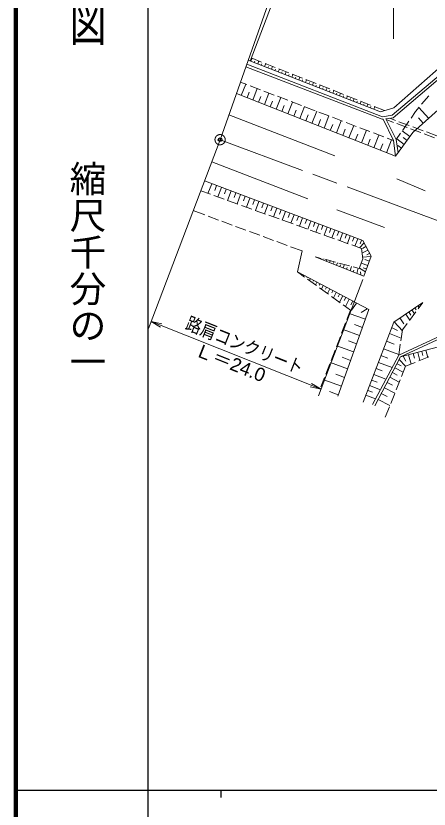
# Model space of a CAD drawing. Units: millimetres, scale not verified. Extents: x 40000 to 680000, y 20000 to 380000.
# Drawn here: x 40000 to 96420, y 202409 to 310749 of the extents above; entities that cross this region are included whole.
import ezdxf
from ezdxf.enums import TextEntityAlignment as Align

# ---------------------------------------------------------------- set-up
doc = ezdxf.new("R2010")
doc.units = ezdxf.units.MM
doc.header["$LTSCALE"] = 1000
doc.header["$PDMODE"] = 32
doc.header["$PDSIZE"] = 500
doc.linetypes.add('CHAIN', pattern=[18.5, 12, -1.5, 3.5, -1.5])
for name, color, linetype, lineweight in [('M-BMK', 2, 'CHAIN', 13), ('M-BMK-OTRS', 5, 'Continuous', 13), ('M-STR-HTXT', 7, 'Continuous', 13), ('M-TTL', 2, 'Continuous', 140), ('M-TTL-BAND', 7, 'Continuous', 25), ('M-WORK', 1, 'Continuous', 13)]:
    doc.layers.add(name, color=color, linetype=linetype, lineweight=lineweight)
doc.layers.add('M-OTRS', color=6, linetype='Continuous')
doc.styles.add('@ＭＳ ゴシック', font='')
doc.styles.add('ＭＳ Ｐゴシック', font='')
doc.styles.get('@ＭＳ ゴシック').set_extended_font_data('@MS Gothic')
doc.styles.get('ＭＳ Ｐゴシック').set_extended_font_data('MS PGothic')

# ---------------------------------------------------------------- blocks, each defined once
blk = doc.blocks.new('open_arrow')
at = {"color": 0, "linetype": 'Continuous', "lineweight": -2}
blk.add_lwpolyline([(7.5, 1.25), (0, 0), (7.5, -1.25)], dxfattribs=at)

msp = doc.modelspace()

# ---------------------------------------------------------------- linework, layer by layer
at = {"layer": 'M-BMK'}
msp.add_lwpolyline([(67881, 293839), (93392, 284336), (109651, 278311), (123193, 274294), (134001, 271727), (143277, 269905), (151766, 268455), (164448, 266962)], dxfattribs=at)
msp.add_circle((67881, 293839), 700, dxfattribs=at)
at = {"layer": 'M-BMK-OTRS'}
for q in [(81649, 332764), (58178, 268272)]:
    msp.add_line((67881, 293839), q, dxfattribs=at)
at = {"layer": 'M-OTRS'}
msp.add_point((67881, 293839), dxfattribs=at)
at = {"layer": 'M-STR-HTXT'}
for p, q in [((91551, 307598), (91551, 340609)), ((87349, 274752), (81307, 258834)), ((58549, 269250), (58101, 268069)), ((58456, 269004), (81662, 259769))]:
    msp.add_line(p, q, dxfattribs=at)
at = {"layer": 'M-TTL'}
msp.add_line((40000, 380000), (40000, 20000), dxfattribs=at)
at = {"layer": 'M-TTL-BAND'}
for p, q in [((58000, 370000), (58000, 20000)), ((40000, 205000), (579000, 205000)), ((68000, 205000), (68000, 204000))]:
    msp.add_line(p, q, dxfattribs=at)
at = {"layer": 'M-WORK'}
for p, q in [((77106, 318028), (71977, 304582)), ((72087, 304539), (72250, 304959)), ((73555, 304443), (72138, 305004)), ((72553, 304358), (72634, 304565)), ((73019, 304177), (73180, 304591)), ((73485, 303995), (73565, 304200)), ((73951, 303814), (74110, 304224)), ((75415, 303708), (74020, 304259)), ((74417, 303633), (74496, 303835)), ((74883, 303452), (75040, 303856)), ((75349, 303271), (75427, 303470)), ((75815, 303090), (75970, 303488)), ((77275, 302972), (75880, 303524)), ((76281, 302908), (76358, 303105)), ((76747, 302727), (76900, 303120)), ((77213, 302546), (77289, 302740)), ((77679, 302365), (77830, 302753)), ((79134, 302237), (77740, 302788)), ((78145, 302184), (78220, 302375)), ((78611, 302002), (78760, 302385)), ((71532, 301366), (70662, 301699)), ((70777, 299872), (71388, 301421)), ((73400, 300652), (71999, 301188)), ((79077, 301821), (79151, 302010)), ((79543, 301640), (79690, 302017)), ((80994, 301501), (79599, 302053)), ((80009, 301459), (80082, 301645)), ((80475, 301278), (80620, 301649)), ((80941, 301097), (81013, 301280)), ((81407, 300915), (81550, 301282)), ((82854, 300766), (81459, 301317)), ((71560, 299563), (71869, 300346)), ((72343, 299255), (72960, 300820)), ((75268, 299938), (73867, 300474)), ((73925, 298631), (74549, 300213)), ((81873, 300734), (81944, 300915)), ((82339, 300553), (82480, 300914)), ((82806, 300372), (82875, 300550)), ((83272, 300191), (83410, 300546)), ((84714, 300030), (83319, 300582)), ((83738, 300010), (83806, 300185)), ((84204, 299828), (84340, 300178)), ((73134, 298943), (73446, 299734)), ((74724, 298316), (75040, 299115)), ((75524, 298001), (76154, 299599)), ((77137, 299224), (75735, 299759)), ((79005, 298509), (77604, 299045)), ((84670, 299647), (84737, 299820)), ((85136, 299466), (85270, 299811)), ((86574, 299295), (85179, 299846)), ((85602, 299285), (85668, 299454)), ((86068, 299104), (86200, 299443)), ((86534, 298922), (86599, 299089)), ((87000, 298741), (87129, 299075)), ((88434, 298559), (87039, 299111)), ((96368, 299819), (95399, 298674)), ((76331, 297683), (76649, 298490)), ((77139, 297364), (77775, 298979)), ((78770, 296721), (79414, 298353)), ((80873, 297795), (79472, 298331)), ((87466, 298560), (87530, 298724)), ((87932, 298379), (88059, 298707)), ((88398, 298198), (88461, 298359)), ((88864, 298017), (88989, 298340)), ((90316, 297815), (88899, 298376)), ((95076, 298292), (94554, 297675)), ((96363, 296752), (95028, 298236)), ((83554, 291621), (69084, 297240)), ((77955, 297043), (78276, 297859)), ((79595, 296396), (79920, 297221)), ((80419, 296071), (81069, 297720)), ((82741, 297081), (81340, 297616)), ((82085, 295415), (82741, 297081)), ((84609, 296366), (83208, 296902)), ((94554, 297675), (93945, 296789)), ((81252, 295743), (81580, 296576)), ((82926, 295083), (83258, 295925)), ((83768, 294752), (84431, 296434)), ((86477, 295652), (85076, 296188)), ((85468, 294081), (86138, 295782)), ((90551, 296577), (91546, 296204)), ((91032, 296770), (91837, 296468)), ((92014, 296028), (93418, 295502)), ((92305, 296293), (93710, 295767)), ((93662, 296377), (92812, 295141)), ((95621, 296085), (94954, 296827)), ((84618, 294416), (84953, 295267)), ((88345, 294938), (86944, 295474)), ((87186, 293404), (87863, 295122)), ((90213, 294224), (88812, 294759)), ((92528, 294729), (91919, 293843)), ((93800, 294261), (92739, 295035)), ((93887, 295327), (95291, 294800)), ((94178, 295591), (95583, 295065)), ((96051, 294890), (97455, 294363)), ((86327, 293743), (86666, 294602)), ((88036, 293069), (88371, 293919)), ((88886, 292734), (89570, 294469)), ((90604, 292057), (91295, 293810)), ((91551, 293712), (90680, 294045)), ((93026, 293200), (91994, 293952)), ((93413, 293730), (92882, 294117)), ((95760, 294625), (97164, 294099)), ((89745, 292395), (90084, 293254)), ((92650, 292684), (92134, 293060)), ((95890, 286862), (92024, 288469)), ((66733, 287830), (66229, 286495)), ((67400, 287579), (67148, 286911)), ((68068, 287327), (67572, 286014)), ((65230, 286854), (66549, 286381)), ((67020, 286212), (68432, 285706)), ((68724, 287079), (68477, 286423)), ((69381, 286832), (68894, 285540)), ((70027, 286588), (69783, 285942)), ((70672, 286345), (70193, 285074)), ((71308, 286105), (71068, 285470)), ((68902, 285537), (70314, 285031)), ((71943, 285866), (71471, 284616)), ((72567, 285630), (72332, 285005)), ((73192, 285394), (72729, 284165)), ((73807, 285163), (73575, 284548)), ((65785, 283559), (64202, 284144)), ((70785, 284862), (72197, 284356)), ((72668, 284187), (74080, 283681)), ((74421, 284931), (73965, 283722)), ((75026, 284703), (74798, 284099)), ((75630, 284475), (75182, 283286)), ((76224, 284251), (76000, 283656)), ((76819, 284027), (76378, 282857)), ((90310, 281846), (83807, 284251)), ((67661, 282865), (66254, 283385)), ((74550, 283512), (75962, 283006)), ((76433, 282837), (77845, 282331)), ((77404, 283806), (77183, 283221)), ((77988, 283586), (77554, 282435)), ((78563, 283369), (78346, 282794)), ((79138, 283152), (78712, 282020)), ((79704, 282938), (79491, 282373)), ((69537, 282171), (68130, 282692)), ((71413, 281478), (70006, 281998)), ((78316, 282163), (79728, 281656)), ((80270, 282725), (79850, 281612)), ((80826, 282515), (80616, 281959)), ((81383, 282305), (80970, 281211)), ((81930, 282099), (81723, 281552)), ((82477, 281893), (82071, 280816)), ((83015, 281690), (82812, 281152)), ((73289, 280784), (71882, 281304)), ((75165, 280090), (73758, 280610)), ((80198, 281488), (81610, 280981)), ((82081, 280813), (83493, 280306)), ((83553, 281487), (83154, 280428)), ((84083, 281287), (83883, 280758)), ((84612, 281087), (84220, 280046)), ((85133, 280891), (84937, 280370)), ((85654, 280695), (85267, 279670)), ((77040, 279396), (75634, 279917)), ((83964, 280138), (85376, 279632)), ((86166, 280502), (85973, 279989)), ((86678, 280308), (86298, 279301)), ((87530, 279750), (86897, 279086)), ((87182, 280118), (86992, 279615)), ((79093, 278637), (77509, 279223)), ((85846, 279463), (87165, 278990)), ((87165, 278990), (87352, 277588)), ((88067, 278763), (87254, 278321)), ((87798, 279256), (87305, 278988)), ((81696, 277632), (80852, 277858)), ((81443, 277622), (81468, 277685)), ((81907, 277436), (81957, 277562)), ((83628, 277113), (82179, 277502)), ((82371, 277250), (82419, 277368)), ((87352, 277588), (86886, 276239)), ((88483, 277880), (87324, 277798)), ((88262, 277265), (87647, 277486)), ((88305, 278324), (87899, 278103)), ((82835, 277064), (82930, 277300)), ((83299, 276878), (83369, 277052)), ((83764, 276692), (83903, 277039)), ((85559, 276595), (84110, 276984)), ((84228, 276506), (84319, 276735)), ((84692, 276320), (84875, 276778)), ((85156, 276134), (85248, 276363)), ((85620, 275948), (85822, 276524)), ((86886, 276239), (86042, 276465)), ((86539, 275580), (86743, 276277)), ((87724, 275770), (86904, 276291)), ((88041, 276651), (87140, 276975)), ((87871, 276180), (87421, 276342)), ((78430, 275785), (79421, 275071)), ((79315, 275317), (79250, 275195)), ((86066, 275770), (86157, 276020)), ((87085, 275362), (87044, 275800)), ((79757, 275084), (79724, 275023)), ((79827, 274779), (81045, 273903)), ((80199, 274850), (80069, 274605)), ((80641, 274617), (80576, 274494)), ((81083, 274383), (80889, 274016)), ((81525, 274150), (81428, 273966)), ((81451, 273611), (82668, 272735)), ((81967, 273916), (81708, 273426)), ((82409, 273683), (82280, 273438)), ((82851, 273449), (82528, 272837)), ((83293, 273216), (83132, 272909)), ((83074, 272443), (84292, 271567)), ((83736, 272982), (83347, 272247)), ((84178, 272748), (83984, 272381)), ((84620, 272515), (84167, 271657)), ((85062, 272281), (84835, 271853)), ((85504, 272048), (84986, 271068)), ((84698, 271275), (85689, 270562)), ((85994, 271789), (85735, 271299)), ((86484, 271530), (85810, 270557)), ((94466, 270865), (94646, 270598)), ((94880, 271145), (95043, 270904)), ((95562, 271605), (94916, 270733)), ((95295, 271425), (95376, 271305)), ((85689, 270562), (85195, 269279)), ((87720, 269311), (85513, 270106)), ((87957, 270752), (87135, 270230)), ((93223, 270025), (93781, 269200)), ((93638, 270305), (93917, 269892)), ((94619, 270331), (93726, 269125)), ((94052, 270585), (94412, 270052)), ((85015, 268812), (84477, 267412)), ((91643, 268957), (92768, 267755)), ((92433, 269491), (92967, 268701)), ((93429, 268723), (92783, 267851)), ((86925, 267104), (84671, 267917)), ((87322, 268208), (86219, 268605)), ((91302, 268171), (92105, 267768)), ((92783, 267851), (92562, 266386)), ((84297, 266945), (83759, 265545)), ((90992, 267359), (92616, 266740)), ((86113, 264850), (83810, 265680)), ((86519, 265977), (85392, 266384)), ((90597, 266321), (91635, 265925)), ((92488, 265892), (92267, 264428)), ((83579, 265079), (83040, 263679)), ((89845, 264349), (90779, 263992)), ((90201, 265283), (92277, 264492)), ((93617, 264449), (93949, 263193)), ((94245, 264616), (94411, 263987)), ((94873, 264782), (95164, 263681)), ((95423, 264927), (95569, 264377)), ((95974, 265073), (96229, 264108)), ((85283, 262548), (82932, 263396)), ((85698, 263699), (84547, 264114)), ((89489, 263414), (91358, 262702)), ((92335, 263805), (93201, 262893)), ((92875, 264253), (93225, 263568)), ((93201, 262893), (94534, 263428)), ((94998, 263614), (96390, 264173)), ((82861, 263212), (82322, 261812)), ((89171, 262581), (90004, 262264)), ((91735, 262668), (92872, 262068)), ((92035, 263236), (92604, 262936)), ((92654, 261518), (93201, 262893)), ((82143, 261346), (81649, 260062)), ((84859, 261373), (83684, 261796)), ((88854, 261748), (90520, 261113)), ((91064, 261395), (92337, 260723)), ((91399, 262031), (92036, 261695)), ((84436, 260197), (82034, 261062)), ((88288, 260263), (89773, 259697)), ((88571, 261005), (89313, 260722)), ((90688, 260682), (91401, 260307)), ((91913, 259660), (92469, 261054)), ((84003, 258996), (82802, 259429)), ((87783, 258939), (89107, 258434)), ((88035, 259601), (88697, 259348)), ((89892, 259173), (90690, 258752)), ((90313, 259970), (91737, 259219)), ((91173, 257802), (91728, 259196)), ((89472, 258375), (91066, 257534)), ((90440, 255963), (90988, 257338))]:
    msp.add_line(p, q, dxfattribs=at)
for points in [[(71523, 304136), (90032, 296977), (91373, 297174), (99504, 304082), (101641, 309323)], [(71717, 304683), (89796, 297654), (91581, 298206), (98428, 304188), (100710, 309654)], [(90493, 296691), (91523, 296842), (99796, 303870), (101965, 309191)], [(70108, 300135), (91838, 291571), (94193, 294801), (100249, 300249), (102963, 307555)], [(71406, 303806), (89991, 296618), (90154, 296642)], [(91838, 291571), (91551, 293712), (90154, 296642)], [(90493, 296691), (91919, 293843), (92172, 292029)], [(79881, 285760), (73132, 288337), (66741, 290834)], [(80852, 277858), (87515, 275189), (88509, 277950), (87367, 280048), (65743, 288204)], [(83943, 258829), (88194, 270627), (78430, 275785), (79093, 278637)], [(100739, 271253), (99810, 275161), (106320, 272357), (106921, 266345), (103755, 267130), (92522, 264160)], [(87427, 258004), (91586, 268918), (95562, 271605)], [(88696, 257654), (92267, 264428), (97954, 267071)], [(89005, 257491), (92522, 264160), (98101, 266754)]]:
    msp.add_lwpolyline(points, dxfattribs=at)

# ---------------------------------------------------------------- block references
at = {"layer": 'M-STR-HTXT', "xscale": 200, "yscale": 200}
for p, rotation in [((58456, 269004), 338.3), ((81662, 259769), 158.3)]:
    msp.add_blockref('open_arrow', p, dxfattribs=dict(at, rotation=rotation))

# ---------------------------------------------------------------- texts
at = {"layer": 'M-STR-HTXT', "style": 'ＭＳ Ｐゴシック'}
for s, width, p in [('路肩コンクリート', 0.85, (70702, 264394)), ('Ｌ＝24.0', 1.05, (68700, 262049))]:
    msp.add_text(s, height=1833, rotation=338.3, dxfattribs=dict(at, width=width)).set_placement(p, align=Align.BOTTOM_CENTER)
at = {"layer": 'M-TTL-BAND', "style": '@ＭＳ ゴシック', "width": 1.4}
msp.add_text('平  面  図', height=3666, rotation=270, dxfattribs=at).set_placement((49777, 306475), align=Align.MIDDLE_RIGHT)
at = {"layer": 'M-TTL-BAND', "style": '@ＭＳ ゴシック'}
msp.add_text('縮尺千分の一', height=3666, rotation=270, dxfattribs=at).set_placement((49777, 261030), align=Align.MIDDLE_RIGHT)

doc.saveas('drawing.dxf')
